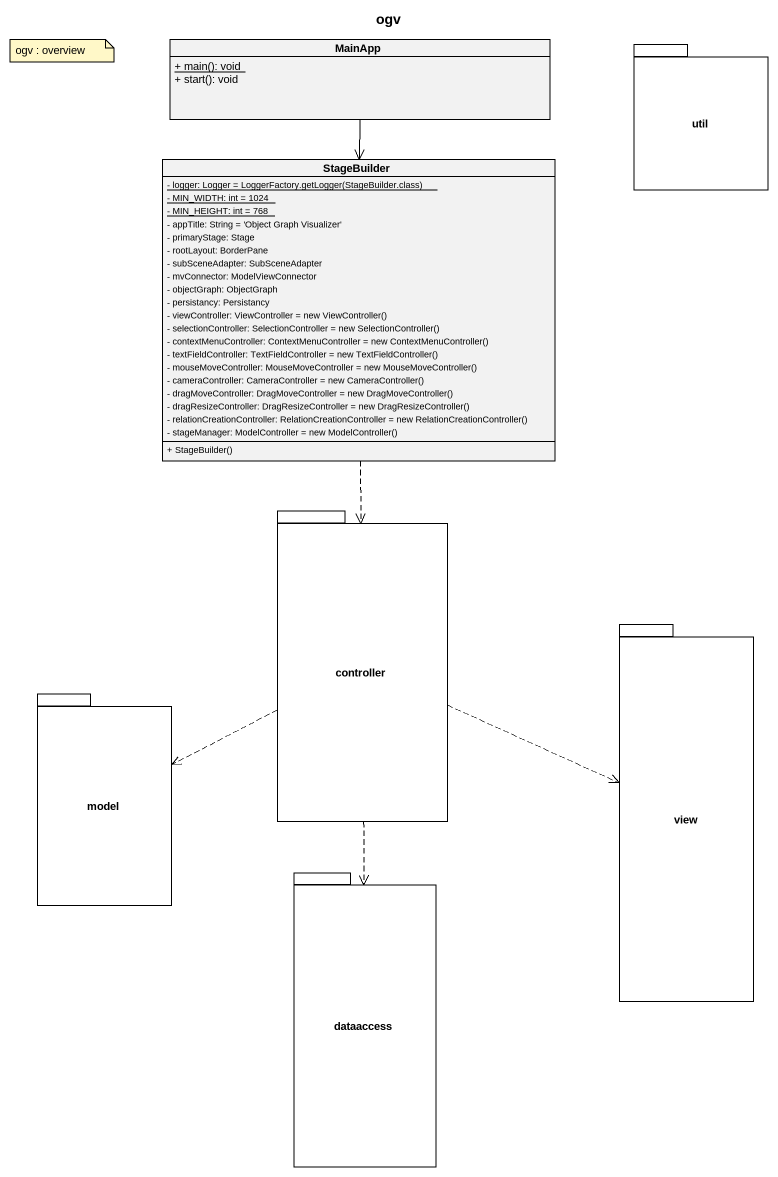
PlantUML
@startuml
title ogv
hide circle
hide empty members
skinparam classAttributeIconSize 0
class MainApp {
  {static} + main(): void
  + start(): void
}
package util {
}
class StageBuilder {
  {static} {field} - logger: Logger = LoggerFactory.getLogger(StageBuilder.class)
  {static} - MIN_WIDTH: int = 1024
  {static} - MIN_HEIGHT: int = 768
  - appTitle: String = 'Object Graph Visualizer'
  - primaryStage: Stage
  - rootLayout: BorderPane
  - subSceneAdapter: SubSceneAdapter
  - mvConnector: ModelViewConnector
  - objectGraph: ObjectGraph
  - persistancy: Persistancy
  {field} - viewController: ViewController = new ViewController()
  {field} - selectionController: SelectionController = new SelectionController()
  {field} - contextMenuController: ContextMenuController = new ContextMenuController()
  {field} - textFieldController: TextFieldController = new TextFieldController()
  {field} - mouseMoveController: MouseMoveController = new MouseMoveController()
  {field} - cameraController: CameraController = new CameraController()
  {field} - dragMoveController: DragMoveController = new DragMoveController()
  {field} - dragResizeController: DragResizeController = new DragResizeController()
  {field} - relationCreationController: RelationCreationController = new RelationCreationController()
  {field} - stageManager: ModelController = new ModelController()
  + StageBuilder()
}
package controller {
}
package view {
}
package model {
}
package dataaccess {
}
MainApp --> StageBuilder
StageBuilder ..> controller
controller .right.> view
controller .left.> model
controller ..> dataaccess
note as N1
  ogv : overview
end note
@enduml
